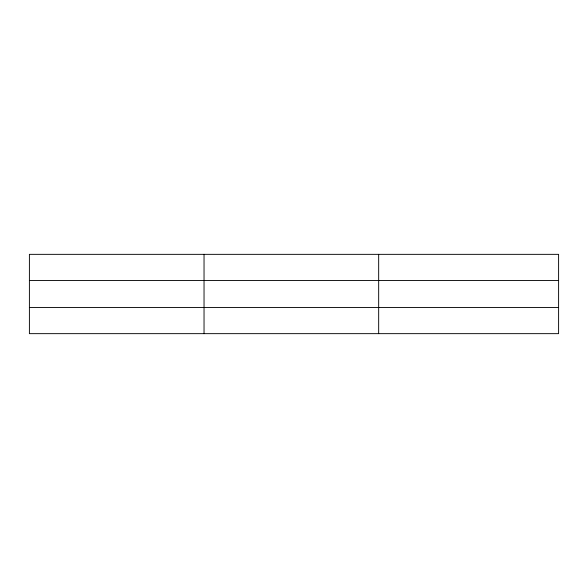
<?xml version="1.0" encoding="UTF-8"?>
<svg xmlns="http://www.w3.org/2000/svg" width="588" height="588" viewBox="0 0 588 588"><rect width="100%" height="100%" fill="white"/><g stroke="black" fill="none" stroke-linecap="round" stroke-linejoin="round"><path stroke-width="0.88" d="M204.036 333.653L204.036 254.347M378.672 333.653L378.672 254.347M558.6 280.52L558.6 254.347L29.4 254.347L29.4 333.653L558.6 333.653L558.6 280.52L29.4 280.52M29.4 307.48L558.6 307.48"/></g></svg>
